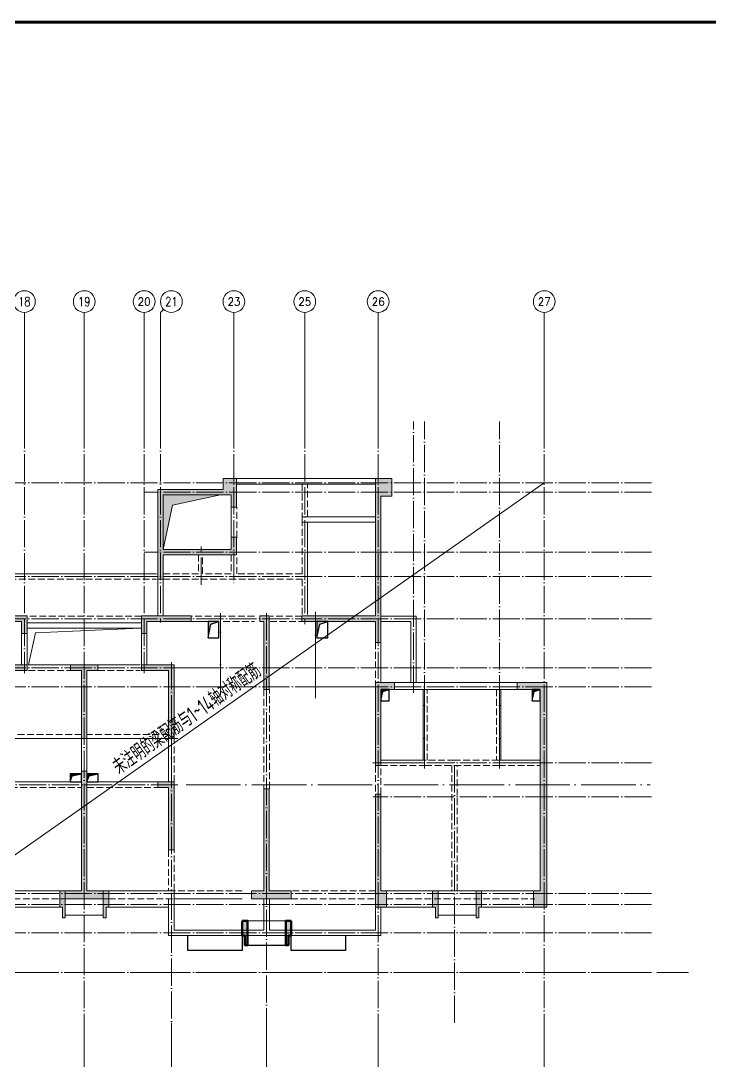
# Model space of a CAD drawing. Extents: x -129922 to 1190196, y -520662 to 139923.
# Drawn here: x 1011040 to 1036367, y -380177 to -341934 of the extents above; entities that cross this region are included whole.
import ezdxf
from ezdxf.enums import TextEntityAlignment as Align

# ---------------------------------------------------------------- set-up
doc = ezdxf.new("R2010")
doc.units = 0
doc.header["$LTSCALE"] = 1000
doc.header["$MEASUREMENT"] = 0
doc.linetypes.add('DASH', pattern=[0.35, 0.25, -0.1])
doc.linetypes.add('DOTE', pattern=[2.42, 2, -0.2, 0.02, -0.2])
for name, color, linetype, lineweight in [('A-墙体', 140, 'Continuous', 50), ('A-大样-填充', 8, 'Continuous', 9), ('A-标注-轴号', 3, 'Continuous', 15), ('A-标注-轴号文字', 7, 'Continuous', 15), ('A-轴线-塔楼', 1, 'DOTE', 9), ('A-轴线-隔墙', 41, 'DOTE', 9), ('S-基础-DQ', 6, 'Continuous', 20), ('S-墙柱-HATCH', 251, 'Continuous', 9), ('S-墙柱-WALL', 6, 'Continuous', 20), ('S-大样-DIM', 3, 'Continuous', 20), ('S-大样-HATCH', 251, 'Continuous', 9), ('S-大样-实线', 2, 'Continuous', 20), ('S-板-BEAM', 4, 'DASH', 20), ('S-板-BEAM-CON', 2, 'Continuous', 20), ('S-板-文字', 7, 'Continuous', 20), ('S-板-板面填充', 251, 'Continuous', 20), ('S-板-模板线条', 140, 'Continuous', 20), ('S-板-洞口边线', 211, 'Continuous', 20), ('S-梁-垂直原位标注', 140, 'Continuous', 20), ('S-轴网-轴线', 1, 'DOTE', 9)]:
    doc.layers.add(name, color=color, linetype=linetype, lineweight=lineweight)
for name, color, linetype in [('HOLE', 5, 'Continuous'), ('HOLE_HATCH', 9, 'Continuous'), ('Y-云图图框', 7, 'Continuous')]:
    doc.layers.add(name, color=color, linetype=linetype)
doc.styles.add('_TCH_AXIS', font='COMPLEX.shx', dxfattribs={"bigfont": 'hztxt.shx'})
doc.styles.add('_YT_Name', font='', dxfattribs={"width": 0.8})
doc.styles.add('_YT_Sign_Text', font='ros.shx', dxfattribs={"width": 0.8, "bigfont": 'hztxt.shx'})
doc.styles.add('COMPLEX', font='COMPLEX')
doc.styles.get("Standard").update_dxf_attribs({"font": 'gbenor.shx', "bigfont": 'gbcbig.shx'})
doc.styles.add('TSSD_Rein', font='tssdeng.shx', dxfattribs={"width": 0.7, "bigfont": 'hztxt.shx'})
doc.styles.get('_YT_Name').set_extended_font_data('SimHei')

# ---------------------------------------------------------------- blocks, each defined once
blk = doc.blocks.new('20191023.11405152')
at = {"layer": 'S-大样-HATCH'}
h = blk.add_hatch(color=256, dxfattribs=at)
h.dxf.hatch_style = 1
h.paths.add_polyline_path([(-100, 0), (0, 0), (0, -400), (100, -400), (100, 600), (-100, 600)])
at = {"layer": 'S-大样-实线'}
blk.add_lwpolyline([(-100, 0), (0, 0), (0, -400), (100, -400), (100, 600), (-100, 600)], close=True, dxfattribs=at)
blk = doc.blocks.new('ECMCTK_A1_横_单行图名--0')
at = {"const_width": 1}
blk.add_lwpolyline([(25, 10), (831, 10), (831, 584), (25, 584)], close=True, dxfattribs=at)
at = {"color": 80, "flags": 3}
for tag, height, p in [('YTHQINS', 3, (34.31, 585.5)), ('ECMCKEY', 3, (292.07, 288.23)), ('YTTQINS', 5.62, (848.03, 12.81)), ('YTFRAME', 3, (652.76, 5.84)), ('YTBARCODE_T1', 3, (749.78, 5.95))]:
    blk.add_attdef(tag, text='', height=height, dxfattribs=at).set_placement(p, align=Align.MIDDLE_CENTER)
for tag, height, style, width, p in [('证书编号', 4, '_YT_Sign_Text', 0.8, (708.87, 43.81)), ('审查批准号', 4, '_YT_Sign_Text', 0.8, (761.06, 43.81)), ('工程号', 4, '_YT_Sign_Text', 0.5, (804.08, 44.12)), ('设计单位', 6, '_YT_Name', 0.8, (623.75, 38.6)), ('建设单位', 4, '_YT_Sign_Text', 0.8, (734.96, 36.11)), ('阶段', 4, '_YT_Sign_Text', 0.8, (804.08, 35.81)), ('项目号', 4, '_YT_Sign_Text', 0.5, (822.08, 33.72)), ('项目名称', 4, '_YT_Sign_Text', 0.8, (734.96, 28.11)), ('专业', 4, '_YT_Sign_Text', 0.8, (804.08, 27.31)), ('图纸编号', 4, '_YT_Sign_Text', 0.5, (803.93, 19.36)), ('图纸名称', 4.5, '_YT_Name', 0.8, (735.39, 15.06)), ('出图比例', 4.2, '_YT_Sign_Text', 0.8, (681.82, 11.78)), ('日期', 4, '_YT_Sign_Text', 0.5, (803.88, 12.13)), ('版本号', 4, '_YT_Sign_Text', 0.8, (822.08, 13))]:
    blk.add_attdef(tag, text='', height=height, dxfattribs=dict(style=style, width=width)).set_placement(p, align=Align.CENTER)
at = {"style": '_YT_Sign_Text', "width": 0.8, "flags": 3}
for tag, p, height in [('[审定人]', (590.95, 27.81), 4.1), ('{审定人}', (605.87, 26.45), 6.24), ('[校对人]', (642.23, 27.82), 4.1), ('{校对人}', (658.35, 26.53), 6.24), ('[审核人]', (591.01, 19.76), 4.1), ('{审核人}', (606.98, 18.44), 6.24), ('[设计人]', (642.47, 20.21), 4.1), ('{设计人}', (658.48, 18.54), 6.24), ('[项目负责人]', (590.78, 12.01), 4.1), ('{项目负责人}', (608.28, 10.72), 6.24), ('[专业负责人]', (642.74, 11.77), 4.1), ('{专业负责人}', (658.58, 10.36), 6.24)]:
    blk.add_attdef(tag, p, '', height=height, dxfattribs=at)
at = {"color": 80, "flags": 3}
for tag, p in [('YTBZSIT', (25, 10)), ('EXT_TK_LEFT', (25, 10)), ('YTQRCODE', (551.04, 11.91))]:
    blk.add_attdef(tag, p, '', height=3, dxfattribs=at)
blk = doc.blocks.new('sfdhgfjhgfkjhgkjhgk')
at = {"layer": 'S-板-BEAM'}
for p, q in [((6627091, -1417404), (6627091, -1418704)), ((6627291, -1418604), (6627291, -1417404)), ((6624691, -1419379), (6624691, -1418254)), ((6627091, -1418704), (6627091, -1420704)), ((6623291, -1420004), (6623291, -1420704)), ((6623441, -1420704), (6623441, -1420004)), ((6624491, -1420004), (6624491, -1420704)), ((6624691, -1420704), (6624691, -1420004)), ((6623291, -1420704), (6621991, -1420704)), ((6624491, -1420704), (6623441, -1420704)), ((6627091, -1420704), (6624691, -1420704)), ((6615291, -1420904), (6621741, -1420904)), ((6621991, -1420904), (6623366, -1420904)), ((6623366, -1420904), (6627091, -1420904)), ((6627091, -1420904), (6627091, -1422204)), ((6621191, -1422254), (6616991, -1422254)), ((6624116, -1422254), (6623016, -1422254)), ((6625341, -1422254), (6624116, -1422254)), ((6624191, -1422454), (6625341, -1422454)), ((6627091, -1422254), (6625916, -1422254)), ((6625916, -1422454), (6627641, -1422454)), ((6629791, -1423224), (6629791, -1424704)), ((6617041, -1424254), (6618591, -1424254)), ((6619591, -1424254), (6621141, -1424254)), ((6625691, -1424954), (6625691, -1428604)), ((6625891, -1428604), (6625891, -1424954)), ((6631691, -1427554), (6631691, -1424954)), ((6634241, -1424954), (6634241, -1427554)), ((6618991, -1426604), (6615991, -1426604)), ((6622191, -1426604), (6619191, -1426604)), ((6622391, -1428354), (6622391, -1426754)), ((6632691, -1427554), (6631616, -1427554)), ((6634316, -1427554), (6632691, -1427554)), ((6629791, -1427754), (6629791, -1428804)), ((6629991, -1427754), (6631616, -1427754)), ((6629991, -1428804), (6629991, -1427754)), ((6631616, -1427754), (6632691, -1427754)), ((6632591, -1427754), (6632591, -1432354)), ((6632691, -1427754), (6634316, -1427754)), ((6632791, -1432354), (6632791, -1427754)), ((6634316, -1427754), (6635841, -1427754)), ((6616391, -1428554), (6618991, -1428554)), ((6619191, -1428554), (6621791, -1428554)), ((6622191, -1430854), (6622191, -1432354)), ((6622391, -1432354), (6622391, -1430854)), ((6624891, -1432354), (6622391, -1432354)), ((6629791, -1432354), (6626691, -1432354)), ((6615791, -1432654), (6618191, -1432654)), ((6619991, -1432654), (6622391, -1432654)), ((6626691, -1432654), (6629791, -1432654)), ((6630191, -1432654), (6632691, -1432654)), ((6632691, -1432654), (6635641, -1432654))]:
    blk.add_line(p, q, dxfattribs=at)
at = {"layer": 'S-板-BEAM-CON'}
for p, q in [((6627191, -1417204), (6624691, -1417204)), ((6629791, -1417204), (6627191, -1417204)), ((6624691, -1417404), (6627191, -1417404)), ((6627191, -1417404), (6629791, -1417404)), ((6624491, -1418254), (6624491, -1419379)), ((6629791, -1418604), (6627091, -1418604)), ((6627091, -1418804), (6629791, -1418804)), ((6627291, -1422204), (6627291, -1418804)), ((6621741, -1420704), (6615291, -1420704)), ((6621791, -1420904), (6621791, -1422254)), ((6621991, -1422254), (6621991, -1420904)), ((6616991, -1422504), (6621191, -1422504)), ((6623016, -1422454), (6624041, -1422454)), ((6631291, -1422254), (6629991, -1422254)), ((6629991, -1422454), (6631091, -1422454)), ((6631091, -1422454), (6631091, -1424704)), ((6631291, -1424704), (6631291, -1422254)), ((6616791, -1422894), (6616791, -1424054)), ((6616991, -1422704), (6621191, -1422704)), ((6616991, -1424054), (6616991, -1422894)), ((6621191, -1422894), (6621191, -1424054)), ((6621391, -1424054), (6621391, -1422894)), ((6629991, -1424704), (6629991, -1423224)), ((6618591, -1424054), (6617041, -1424054)), ((6621141, -1424054), (6619591, -1424054)), ((6631191, -1424704), (6630491, -1424704)), ((6631616, -1424704), (6631191, -1424704)), ((6634316, -1424704), (6631616, -1424704)), ((6635001, -1424704), (6634316, -1424704)), ((6630491, -1424954), (6631191, -1424954)), ((6631191, -1424954), (6631616, -1424954)), ((6631541, -1424954), (6631541, -1427554)), ((6634316, -1424954), (6631616, -1424954)), ((6631616, -1424954), (6634316, -1424954)), ((6634316, -1424954), (6635001, -1424954)), ((6634391, -1427554), (6634391, -1424954)), ((6615991, -1426754), (6618991, -1426754)), ((6618991, -1426754), (6618991, -1428354)), ((6619191, -1426754), (6622191, -1426754)), ((6619191, -1426754), (6619191, -1428354)), ((6622191, -1426754), (6622191, -1428354)), ((6631616, -1427554), (6629991, -1427554)), ((6635841, -1427554), (6634316, -1427554)), ((6618991, -1428354), (6616391, -1428354)), ((6621791, -1428354), (6619191, -1428354)), ((6618191, -1432354), (6615791, -1432354)), ((6622391, -1432354), (6619991, -1432354)), ((6622391, -1433804), (6622391, -1432354)), ((6632691, -1432354), (6630191, -1432354)), ((6635641, -1432354), (6632691, -1432354)), ((6622191, -1432654), (6622191, -1434004)), ((6622391, -1432654), (6624891, -1432654)), ((6625691, -1432654), (6625691, -1433804)), ((6625891, -1433804), (6625891, -1432654)), ((6629791, -1432954), (6629791, -1433804)), ((6629991, -1434004), (6629991, -1432954)), ((6622191, -1434004), (6625791, -1434004)), ((6625691, -1433804), (6622391, -1433804)), ((6625791, -1434004), (6629991, -1434004)), ((6629791, -1433804), (6625891, -1433804))]:
    blk.add_line(p, q, dxfattribs=at)
at = {"layer": 'S-板-模板线条', "lineweight": -3}
for p, q in [((6622891, -1434554), (6622891, -1434004)), ((6624891, -1434004), (6624891, -1434554)), ((6626691, -1434554), (6626691, -1434004)), ((6628691, -1434004), (6628691, -1434554)), ((6625091, -1434354), (6626491, -1434354)), ((6624891, -1434554), (6622891, -1434554)), ((6628691, -1434554), (6626691, -1434554))]:
    blk.add_line(p, q, dxfattribs=at)
at = {"layer": 'S-板-模板线条', "ltscale": 0.5}
blk.add_lwpolyline([(6636091, -1432954), (6633591, -1432954), (6633591, -1433354), (6633491, -1433354), (6633491, -1433254), (6632091, -1433254), (6632091, -1433354), (6631991, -1433354), (6631991, -1432954), (6629991, -1432954), (6629991, -1434004), (6626691, -1434004), (6626691, -1433454), (6624891, -1433454), (6624891, -1434004), (6622191, -1434004), (6622191, -1432954), (6619891, -1432954), (6619891, -1433354), (6619791, -1433354), (6619791, -1433254), (6618391, -1433254), (6618391, -1433354), (6618291, -1433354), (6618291, -1432954), (6615991, -1432954)], dxfattribs=at)
blk = doc.blocks.new('_AXISO')
blk.add_circle((0, 0), 0.5)
at = {"layer": 'S-板-文字', "style": 'COMPLEX', "width": 1.041667}
blk.add_attdef('A', text='', height=0.56, dxfattribs=at).set_placement((-0.25, -0.28), (0.25, -0.28), align=Align.FIT)
blk = doc.blocks.new('ZHOUWANG3')
at = {"layer": 'A-标注-轴号'}
for p, q in [((116752, 248942), (116752, 252942)), ((118952, 248942), (118952, 252942)), ((121152, 248942), (121152, 252942)), ((121869, 253059), (121752, 252942)), ((121752, 248942), (121752, 252942)), ((124452, 248942), (124452, 252942)), ((127052, 248942), (127052, 252942)), ((129752, 248942), (129752, 252942)), ((135852, 248942), (135852, 252942)), ((118952, 226834), (118952, 222834)), ((122152, 226834), (122152, 222834)), ((125652, 226834), (125652, 222834)), ((129752, 226834), (129752, 222834)), ((135852, 226834), (135852, 222834))]:
    blk.add_line(p, q, dxfattribs=at)
at = {"layer": 'A-轴线-塔楼', "linetype": 'DOTE', "ltscale": 0.5}
for p, q in [((116752, 248942), (116752, 239686)), ((118952, 248942), (118952, 226834)), ((121152, 248942), (121152, 239686)), ((121752, 248942), (121752, 241550)), ((124452, 248942), (124452, 242986)), ((127052, 248942), (127052, 241486)), ((129752, 248942), (129752, 226834)), ((135852, 248942), (135852, 226834)), ((139798, 246686), (85362, 246686)), ((139798, 246336), (121152, 246336)), ((139798, 244136), (121152, 244136)), ((139798, 243236), (85362, 243236)), ((125652, 241886), (125652, 226834)), ((139798, 241686), (85362, 241686)), ((139798, 239886), (85362, 239886)), ((122152, 240086), (122152, 225988)), ((139798, 239186), (85362, 239186)), ((122394, 235586), (101608, 235586)), ((139798, 231586), (85362, 231586)), ((139798, 228686), (85362, 228686))]:
    blk.add_line(p, q, dxfattribs=at)
at = {"layer": 'A-轴线-隔墙', "ltscale": 0.5}
for p, q in [((131052, 238966), (131052, 248942)), ((131452, 236186), (131452, 248942)), ((134202, 236186), (134202, 248942)), ((123252, 242936), (123252, 244336)), ((123952, 238886), (123952, 241886)), ((127452, 238770), (127452, 241936)), ((122394, 237286), (101608, 237286)), ((139798, 236386), (129552, 236386)), ((132552, 226834), (132552, 236486)), ((139798, 235136), (129552, 235136)), ((139798, 231186), (85362, 231186)), ((139798, 230136), (85362, 230136))]:
    blk.add_line(p, q, dxfattribs=at)
at = {"layer": 'A-标注-轴号'}
ref = blk.add_blockref('_AXISO', (116752, 253342), dxfattribs=dict(at, xscale=800, yscale=800, zscale=800))
ref.add_attrib('A', '18', dxfattribs={"layer": 'A-标注-轴号文字', "height": 328.4, "style": '_TCH_AXIS'}).set_placement((116525, 253178), (116979, 253178), align=Align.FIT)
ref = blk.add_blockref('_AXISO', (118952, 253342), dxfattribs=dict(at, xscale=800, yscale=800, zscale=800))
ref.add_attrib('A', '19', dxfattribs={"layer": 'A-标注-轴号文字', "height": 328.4, "style": '_TCH_AXIS'}).set_placement((118725, 253178), (119179, 253178), align=Align.FIT)
ref = blk.add_blockref('_AXISO', (121152, 253342), dxfattribs=dict(at, xscale=800, yscale=800, zscale=800))
ref.add_attrib('A', '20', dxfattribs={"layer": 'A-标注-轴号文字', "height": 294.3, "style": '_TCH_AXIS'}).set_placement((120914, 253195), (121390, 253195), align=Align.FIT)
ref = blk.add_blockref('_AXISO', (122152, 253342), dxfattribs=dict(at, xscale=800, yscale=800, zscale=800))
ref.add_attrib('A', '21', dxfattribs={"layer": 'A-标注-轴号文字', "height": 328.4, "style": '_TCH_AXIS'}).set_placement((121925, 253178), (122379, 253178), align=Align.FIT)
ref = blk.add_blockref('_AXISO', (124452, 253342), dxfattribs=dict(at, xscale=800, yscale=800, zscale=800))
ref.add_attrib('A', '23', dxfattribs={"layer": 'A-标注-轴号文字', "height": 294.3, "style": '_TCH_AXIS'}).set_placement((124214, 253195), (124690, 253195), align=Align.FIT)
ref = blk.add_blockref('_AXISO', (127052, 253342), dxfattribs=dict(at, xscale=800, yscale=800, zscale=800))
ref.add_attrib('A', '25', dxfattribs={"layer": 'A-标注-轴号文字', "height": 294.3, "style": '_TCH_AXIS'}).set_placement((126814, 253195), (127290, 253195), align=Align.FIT)
ref = blk.add_blockref('_AXISO', (129752, 253342), dxfattribs=dict(at, xscale=800, yscale=800, zscale=800))
ref.add_attrib('A', '26', dxfattribs={"layer": 'A-标注-轴号文字', "height": 294.3, "style": '_TCH_AXIS'}).set_placement((129514, 253195), (129990, 253195), align=Align.FIT)
ref = blk.add_blockref('_AXISO', (135852, 253342), dxfattribs=dict(at, xscale=800, yscale=800, zscale=800))
ref.add_attrib('A', '27', dxfattribs={"layer": 'A-标注-轴号文字', "height": 294.3, "style": '_TCH_AXIS'}).set_placement((135614, 253195), (136090, 253195), align=Align.FIT)
blk = doc.blocks.new('sgjhfgjhgj')
at = {"layer": 'HOLE_HATCH', "ltscale": 0.5}
for points in [[(295419, 605212), (295819, 605212), (295519, 605112), (295419, 604612)], [(299419, 605212), (299819, 605212), (299519, 605112), (299419, 604612)], [(301769, 602712), (302069, 602712), (301844, 602637), (301769, 602292)], [(307319, 602712), (307619, 602712), (307394, 602637), (307319, 602292)], [(290348, 599612), (290769, 599612), (290423, 599537), (290348, 599312)], [(290969, 599612), (291381, 599612), (291044, 599537), (290969, 599312)]]:
    blk.add_hatch(color=256, dxfattribs=at).paths.add_polyline_path(points)
at = {"layer": 'HOLE', "ltscale": 0.5}
for points in [[(295419, 604612), (295819, 604612), (295819, 605212), (295419, 605212)], [(299419, 604612), (299819, 604612), (299819, 605212), (299419, 605212)], [(301769, 602292), (302069, 602292), (302069, 602712), (301769, 602712)], [(307319, 602292), (307619, 602292), (307619, 602712), (307319, 602712)], [(290348, 599312), (290769, 599312), (290769, 599612), (290348, 599612)], [(290969, 599312), (291381, 599312), (291381, 599612), (290969, 599612)]]:
    blk.add_lwpolyline(points, close=True, dxfattribs=at)
for points in [[(295419, 604612), (295519, 605112), (295819, 605212)], [(299419, 604612), (299519, 605112), (299819, 605212)], [(301769, 602292), (301844, 602637), (302069, 602712)], [(307319, 602292), (307394, 602637), (307619, 602712)], [(290348, 599312), (290423, 599537), (290769, 599612)], [(290969, 599312), (291044, 599537), (291381, 599612)]]:
    blk.add_lwpolyline(points, dxfattribs=at)
blk = doc.blocks.new('safhgfjhgfj')
at = {"layer": 'S-墙柱-HATCH', "ltscale": 0.2}
h = blk.add_hatch(color=256, dxfattribs=at)
h.paths.add_polyline_path([(6336110, -688648), (6336110, -694018), (6335910, -694018), (6335910, -693248), (6333210, -693248), (6333210, -693048), (6333310, -693048), (6335910, -693048), (6335910, -687998), (6336510, -687998), (6336510, -688648)])
h.paths.add_polyline_path([(6312710, -703448), (6312710, -703148), (6311910, -703148), (6311910, -698748), (6311710, -698748), (6311710, -703148), (6310910, -703148), (6310910, -703448)])
h.paths.add_polyline_path([(6311910, -697548), (6311710, -697548), (6311710, -695048), (6311310, -695048), (6311310, -694848), (6312310, -694848), (6312310, -695048), (6311910, -695048)])
h.paths.add_polyline_path([(6325110, -697548), (6325310, -697548), (6325310, -695048), (6325710, -695048), (6325710, -694848), (6324710, -694848), (6324710, -695048), (6325110, -695048)])
h.paths.add_polyline_path([(6324310, -703448), (6324310, -703148), (6325110, -703148), (6325110, -698748), (6325310, -698748), (6325310, -703148), (6326110, -703148), (6326110, -703448)])
h.paths.add_polyline_path([(6331360, -703448), (6331360, -703148), (6331810, -703148), (6331810, -699398), (6332010, -699398), (6332010, -703148), (6332810, -703148), (6332810, -703448)])
h.paths.add_polyline_path([(6332010, -695748), (6331810, -695748), (6331810, -693248), (6331660, -693248), (6331660, -693048), (6332010, -693048)])
h.paths.add_polyline_path([(6336310, -703148), (6336110, -703148), (6336110, -699598), (6335910, -699598), (6335910, -703748), (6336310, -703748)])
h.paths.add_polyline_path([(6336610, -695748), (6336110, -695748), (6336110, -698548), (6335910, -698548), (6335910, -695498), (6336610, -695498)])
h.paths.add_polyline_path([(6319410, -703448), (6319410, -703148), (6318610, -703148), (6318610, -699398), (6318410, -699398), (6318410, -703148), (6317610, -703148), (6317610, -703448)])
h.paths.add_polyline_path([(6318410, -695748), (6318610, -695748), (6318610, -693248), (6318960, -693248), (6318960, -693048), (6318060, -693048), (6318060, -693248), (6318410, -693248)])
h.paths.add_polyline_path([(6307910, -693048), (6307910, -693248), (6309510, -693248), (6309510, -693688), (6309710, -693688), (6309710, -693048)])
h.paths.add_polyline_path([(6314110, -693248), (6315860, -693248), (6315860, -693048), (6313910, -693048), (6313910, -693688), (6314110, -693688)])
h.paths.add_polyline_path([(6322910, -693248), (6321160, -693248), (6321160, -693048), (6323110, -693048), (6323110, -693688), (6322910, -693688)])
h.paths.add_polyline_path([(6329135, -693048), (6329135, -693248), (6327510, -693248), (6327510, -693688), (6327310, -693688), (6327310, -693048)])
h.paths.add_polyline_path([(6321360, -691748), (6321360, -690648), (6319760, -690648), (6319760, -688348), (6317260, -688348), (6317260, -690648), (6315660, -690648), (6315660, -691748), (6315860, -691748), (6315860, -690848), (6317960, -690848), (6317960, -690648), (6317460, -690648), (6317460, -688548), (6319560, -688548), (6319560, -690648), (6319060, -690648), (6319060, -690848), (6321160, -690848), (6321160, -691748)])
h.paths.add_polyline_path([(6307910, -690498), (6307910, -691698), (6308110, -691698), (6308110, -687998), (6305610, -687998), (6305610, -688698), (6305810, -688698), (6305810, -688198), (6307910, -688198), (6307910, -690298), (6305810, -690298), (6305810, -689798), (6305610, -689798), (6305610, -690498)])
h.paths.add_polyline_path([(6300910, -688648), (6300910, -694018), (6301110, -694018), (6301110, -693248), (6303810, -693248), (6303810, -693048), (6303710, -693048), (6301110, -693048), (6301110, -687998), (6300510, -687998), (6300510, -688648)])
h.paths.add_polyline_path([(6313910, -695048), (6314910, -695048), (6314910, -697548), (6315110, -697548), (6315110, -694848), (6313910, -694848)])
h.paths.add_polyline_path([(6300410, -695748), (6300910, -695748), (6300910, -698548), (6301110, -698548), (6301110, -695498), (6300410, -695498)])
h.paths.add_polyline_path([(6295310, -703148), (6295060, -703148), (6295060, -695748), (6295900, -695748), (6295900, -695498), (6294810, -695498), (6294810, -703748), (6295310, -703748)])
h.paths.add_polyline_path([(6305660, -703448), (6305660, -703148), (6305210, -703148), (6305210, -699398), (6305010, -699398), (6305010, -703148), (6304210, -703148), (6304210, -703448)])
h.paths.add_polyline_path([(6315110, -701648), (6315110, -699148), (6314510, -699148), (6314510, -699348), (6314910, -699348), (6314910, -701648)])
h.paths.add_polyline_path([(6308710, -699348), (6309110, -699348), (6309110, -699148), (6308510, -699148), (6308510, -701648), (6308710, -701648)])
h.paths.add_polyline_path([(6308710, -695048), (6309710, -695048), (6309710, -694848), (6308510, -694848), (6308510, -697548), (6308710, -697548)])
h.paths.add_polyline_path([(6305010, -695748), (6305210, -695748), (6305210, -693248), (6305360, -693248), (6305360, -693048), (6305010, -693048)])
h.paths.add_polyline_path([(6328110, -690798), (6330810, -690798), (6330810, -690148), (6330610, -690148), (6330610, -690598), (6328110, -690598), (6328110, -688598), (6330610, -688598), (6330610, -689048), (6330810, -689048), (6330810, -687998), (6330310, -687998), (6330310, -688398), (6327910, -688398), (6327910, -691698), (6328110, -691698)])
h.paths.add_polyline_path([(6323110, -695048), (6322110, -695048), (6322110, -697548), (6321910, -697548), (6321910, -694848), (6323110, -694848)])
h.paths.add_polyline_path([(6341710, -703148), (6341960, -703148), (6341960, -695748), (6341120, -695748), (6341120, -695498), (6342210, -695498), (6342210, -703748), (6341710, -703748)])
h.paths.add_polyline_path([(6321910, -701648), (6321910, -699148), (6322510, -699148), (6322510, -699348), (6322110, -699348), (6322110, -701648)])
h.paths.add_polyline_path([(6328310, -699348), (6327910, -699348), (6327910, -699148), (6328510, -699148), (6328510, -701648), (6328310, -701648)])
h.paths.add_polyline_path([(6328310, -695048), (6327310, -695048), (6327310, -694848), (6328510, -694848), (6328510, -697548), (6328310, -697548)])
h.paths.add_polyline_path([(6300710, -703148), (6300910, -703148), (6300910, -699598), (6301110, -699598), (6301110, -703748), (6300710, -703748)])
at = {"layer": 'S-墙柱-WALL'}
for points in [[(6328110, -690798), (6330810, -690798), (6330810, -690148), (6330610, -690148), (6330610, -690598), (6328110, -690598), (6328110, -688598), (6330610, -688598), (6330610, -689048), (6330810, -689048), (6330810, -687998), (6330310, -687998), (6330310, -688398), (6327910, -688398), (6327910, -691698), (6328110, -691698)], [(6336110, -688648), (6336110, -694018), (6335910, -694018), (6335910, -693248), (6333210, -693248), (6333210, -693048), (6333310, -693048), (6333310, -693048), (6335910, -693048), (6335910, -687998), (6336510, -687998), (6336510, -688648)], [(6322910, -693248), (6321160, -693248), (6321160, -693048), (6323110, -693048), (6323110, -693688), (6322910, -693688)], [(6329135, -693048), (6329135, -693248), (6327510, -693248), (6327510, -693688), (6327310, -693688), (6327310, -693048)], [(6332010, -695748), (6331810, -695748), (6331810, -693248), (6331660, -693248), (6331660, -693048), (6332010, -693048)], [(6323110, -695048), (6322110, -695048), (6322110, -697548), (6321910, -697548), (6321910, -694848), (6323110, -694848)], [(6325110, -697548), (6325310, -697548), (6325310, -695048), (6325710, -695048), (6325710, -694848), (6324710, -694848), (6324710, -695048), (6325110, -695048)], [(6328310, -695048), (6327310, -695048), (6327310, -694848), (6328510, -694848), (6328510, -697548), (6328310, -697548)], [(6336610, -695748), (6336110, -695748), (6336110, -698548), (6335910, -698548), (6335910, -695498), (6336610, -695498)], [(6341710, -703148), (6341960, -703148), (6341960, -695748), (6341120, -695748), (6341120, -695498), (6342210, -695498), (6342210, -703748), (6341710, -703748)], [(6324310, -703448), (6324310, -703148), (6325110, -703148), (6325110, -698748), (6325310, -698748), (6325310, -703148), (6326110, -703148), (6326110, -703448)], [(6328310, -699348), (6327910, -699348), (6327910, -699148), (6328510, -699148), (6328510, -701648), (6328310, -701648)], [(6331360, -703448), (6331360, -703148), (6331810, -703148), (6331810, -699398), (6332010, -699398), (6332010, -703148), (6332810, -703148), (6332810, -703448)], [(6336310, -703148), (6336110, -703148), (6336110, -699598), (6335910, -699598), (6335910, -703748), (6336310, -703748)]]:
    blk.add_lwpolyline(points, close=True, dxfattribs=at)

msp = doc.modelspace()

# ---------------------------------------------------------------- hatches: boundary and pattern name
at = {"layer": 'A-大样-填充', "ltscale": 0.5}
h = msp.add_hatch(color=256, dxfattribs=at)
h.dxf.hatch_style = 1
h.paths.add_polyline_path([(1019170.7, -375012.6), (1019370.7, -375012.6), (1019370.7, -375912.6), (1019270.7, -375912.6), (1019270.7, -375562.6), (1019170.7, -375562.6)])
h = msp.add_hatch(color=256, dxfattribs=at)
h.dxf.hatch_style = 1
h.paths.add_polyline_path([(1020970.7, -375012.6), (1020770.7, -375012.6), (1020770.7, -375912.6), (1020870.7, -375912.6), (1020870.7, -375562.6), (1020970.7, -375562.6)])
at = {"layer": 'S-板-板面填充'}
h = msp.add_hatch(color=256, dxfattribs=at)
h.dxf.hatch_style = 1
h.paths.add_polyline_path([(1018370.7, -359362.6), (1016270.7, -359362.6), (1016270.7, -361362.6), (1016616.1, -359733.1)])

# ---------------------------------------------------------------- linework, layer by layer
at = {"layer": 'A-墙体'}
for points in [[(1019170.7, -375012.6), (1019370.7, -375012.6), (1019370.7, -375912.6), (1019270.7, -375912.6), (1019270.7, -375562.6), (1019170.7, -375562.6), (1019170.7, -375012.6)], [(1020970.7, -375012.6), (1020770.7, -375012.6), (1020770.7, -375912.6), (1020870.7, -375912.6), (1020870.7, -375562.6), (1020970.7, -375562.6), (1020970.7, -375012.6)]]:
    msp.add_lwpolyline(points, dxfattribs=at)
at = {"layer": 'S-基础-DQ', "ltscale": 0.5}
for points in [[(1018370.7, -364012.6), (1018370.7, -365712.6), (1016670.7, -365712.6)], [(1024070.7, -366412.6), (1021870.7, -366412.6), (1021870.7, -364012.6)], [(1024370.7, -369212.6), (1025870.7, -369212.6), (1025870.7, -366512.6)], [(1030120.7, -369212.6), (1028620.7, -369212.6), (1028620.7, -366512.6)], [(1016570.7, -369912.6), (1016570.7, -368312.6)]]:
    msp.add_lwpolyline(points, dxfattribs=at)
at = {"layer": 'S-板-洞口边线'}
msp.add_lwpolyline([(1018370.7, -359362.6), (1016270.7, -359362.6), (1016270.7, -361362.6), (1016616.1, -359733.1)], close=True, dxfattribs=at)
msp.add_lwpolyline([(1011320.7, -365612.6), (1011575, -364434.5), (1015420.7, -364262.6)], dxfattribs=at)
at = {"layer": 'S-梁-垂直原位标注'}
msp.add_lwpolyline([(1006670.7, -375512.6), (1030270.7, -358912.6)], dxfattribs=at)
at = {"layer": 'S-轴网-轴线'}
for points in [[(1017112.5, -370012.6), (1034157.3, -370012.6)], [(978752.3, -376912.6), (1035567.2, -376912.6)]]:
    msp.add_lwpolyline(points, dxfattribs=at)

# ---------------------------------------------------------------- block references
for name, p in [('ZHOUWANG3', (894418.8, -605599)), ('sgjhfgjhgj', (722502.1, -969224.7))]:
    msp.add_blockref(name, p)
at = {"layer": 'S-墙柱-HATCH'}
msp.add_blockref('safhgfjhgfj', (-5311839.7, 329235.8), dxfattribs=at)
at = {"layer": 'S-大样-DIM'}
msp.add_blockref('sfdhgfjhgfkjhgkjhgk', (-5605719.9, 1058441.6), dxfattribs=at)
at = {"layer": 'S-大样-实线'}
for p in [(1012570.7, -374512.6), (1026270.7, -374512.6)]:
    msp.add_blockref('20191023.11405152', p, dxfattribs=at)
at = {"layer": 'S-大样-实线', "xscale": -1}
for p in [(1014170.7, -374512.6), (1027870.7, -374512.6)]:
    msp.add_blockref('20191023.11405152', p, dxfattribs=at)
at = {"layer": 'Y-云图图框', "xscale": 100, "yscale": 100, "zscale": 100}
msp.add_blockref('ECMCTK_A1_横_单行图名--0', (966310.6, -400384.2), dxfattribs=at)

# ---------------------------------------------------------------- texts
at = {"layer": 'S-梁-垂直原位标注', "style": 'TSSD_Rein', "width": 0.7}
msp.add_text('未注明的梁配筋与1~14轴对称配筋', height=600, rotation=35.12216, dxfattribs=at).set_placement((1014670.6, -369673.2))

doc.saveas('drawing.dxf')
